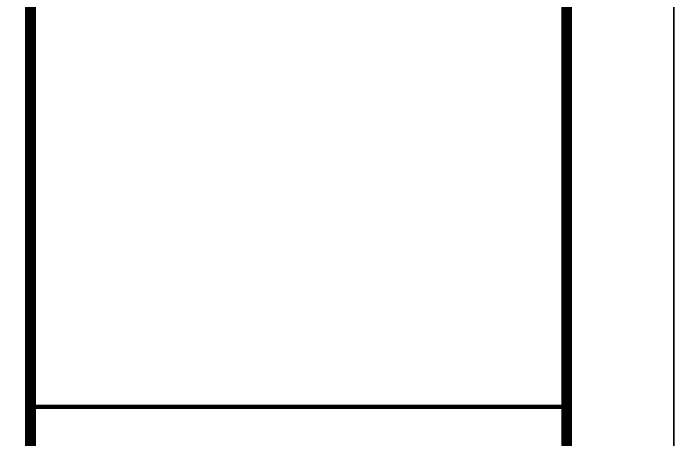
# Model space of a CAD drawing. Extents: x 498328 to 716449, y -893371 to -467753.
# Drawn here: x 604840 to 611001, y -569822 to -565842 of the extents above; entities that cross this region are included whole.
import ezdxf

# ---------------------------------------------------------------- set-up
doc = ezdxf.new("R2010")
doc.units = 0
doc.header["$LTSCALE"] = 1000
doc.layers.add('PUB_TITLE', color=4, linetype='CONTINUOUS')
doc.layers.add('通用-图框C-SHET', color=141, linetype='CONTINUOUS')
doc.layers.add('yichutu', color=7, linetype='CONTINUOUS', true_color=0xffffff, plot=False)

# ---------------------------------------------------------------- blocks, each defined once
blk = doc.blocks.new('yct-841-594-84100-59400-100-1000.0')
at = {"layer": 'yichutu', "color": 7, "true_color": 0xffffff}
blk.add_lwpolyline([(0, 0), (0, 59400), (84100, 59400), (84100, 0)], close=True, dxfattribs=at)

msp = doc.modelspace()

# ---------------------------------------------------------------- linework, layer by layer
at = {"layer": 'PUB_TITLE'}
msp.add_lwpolyline([(526900.9, -610513.7), (611000.9, -610513.7), (611000.9, -551113.7), (526900.9, -551113.7)], close=True, dxfattribs=at)
msp.add_lwpolyline([(526900.9, -610513.7), (611000.9, -610513.7), (611000.9, -551113.7), (526900.9, -551113.7)], close=True, dxfattribs=at)
at = {"layer": 'PUB_TITLE', "const_width": 100}
msp.add_lwpolyline([(529400.9, -609513.7), (610000.9, -609513.7), (610000.9, -552113.7), (529400.9, -552113.7)], close=True, dxfattribs=at)
msp.add_lwpolyline([(529400.9, -609513.7), (610000.9, -609513.7), (610000.9, -552113.7), (529400.9, -552113.7)], close=True, dxfattribs=at)
at = {"layer": '通用-图框C-SHET'}
for points, const_width in [([(605000.9, -583563.7), (605000.9, -552113.7)], 100), ([(605000.9, -569513.7), (610000.9, -569513.7)], 40)]:
    msp.add_lwpolyline(points, dxfattribs=dict(at, const_width=const_width))

# ---------------------------------------------------------------- block references
at = {"layer": 'yichutu'}
msp.add_blockref('yct-841-594-84100-59400-100-1000.0', (526900.9, -610513.7), dxfattribs=at)

doc.saveas('drawing.dxf')
